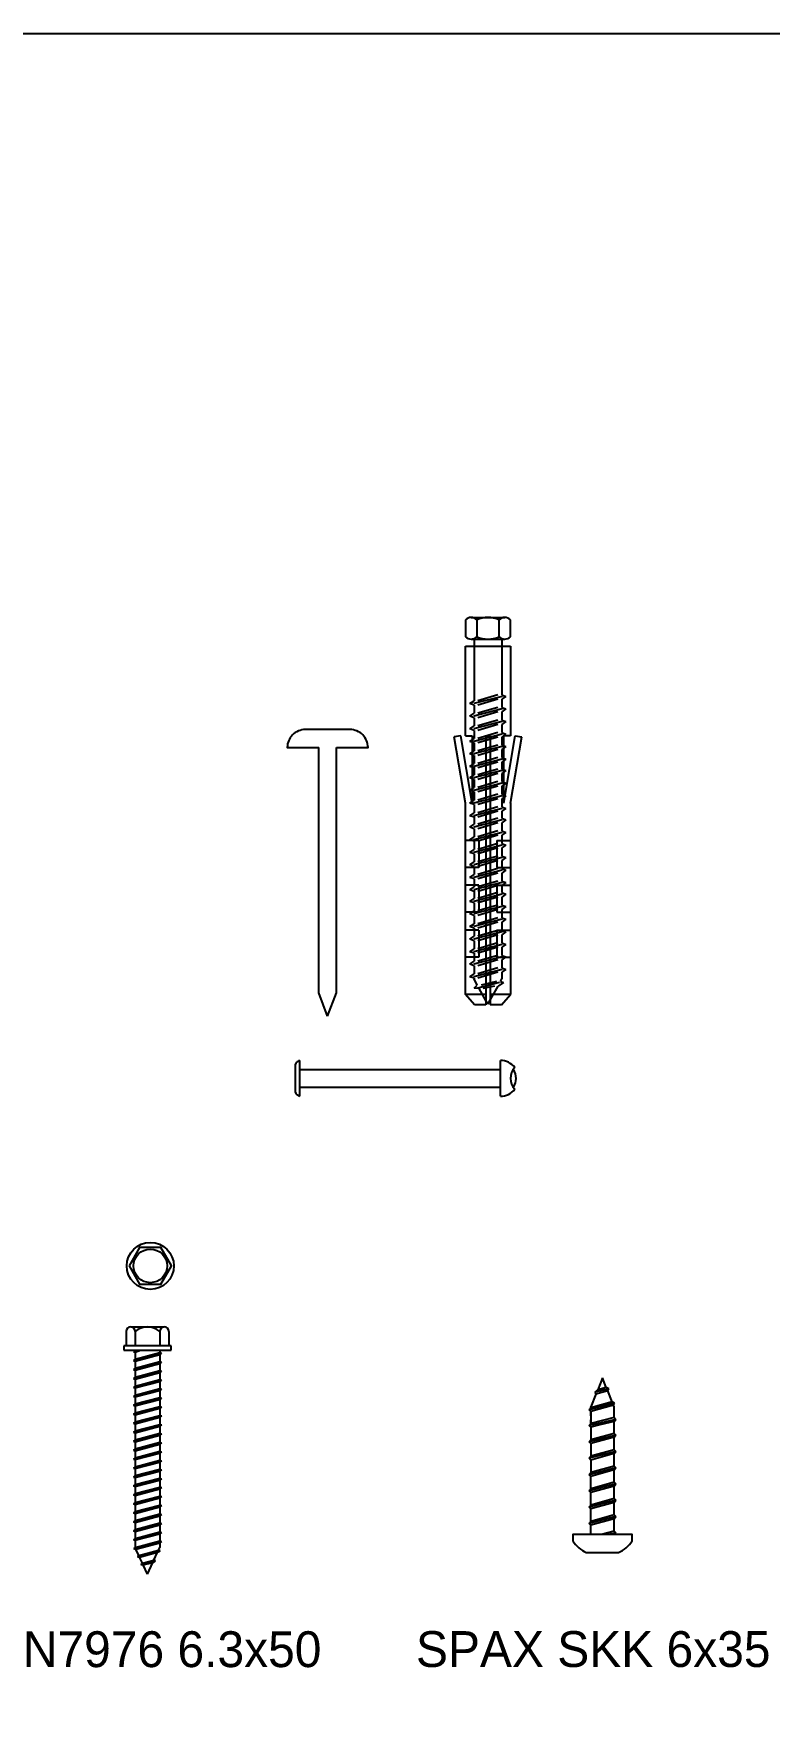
# Model space of a CAD drawing. Extents: x -395 to 1364, y -31 to 719.
# Drawn here: x -6.6 to 157.5, y 344.2 to 719.1 of the extents above; entities that cross this region are included whole.
import ezdxf

# ---------------------------------------------------------------- set-up
doc = ezdxf.new("R2010")
doc.units = 0
doc.layers.get('0').update_dxf_attribs({"linetype": 'CONTINUOUS'})
doc.layers.add('FASTENERS', color=255, linetype='CONTINUOUS')
doc.layers.add('HIDDEN', color=251, linetype='Continuous')

# ---------------------------------------------------------------- blocks, each defined once
blk = doc.blocks.new('_______SORMAT_10X80')
for p, q in [((180.77, 226.62), (180.77, 246.62)), ((180.77, 246.62), (190.77, 246.62)), ((190.77, 246.62), (190.77, 226.62)), ((179.72, 226.65), (178.24, 226.4)), ((180.77, 211.62), (178.24, 226.4)), ((182.25, 211.62), (179.72, 226.65)), ((180.77, 226.62), (182.27, 226.62)), ((182.27, 226.62), (182.27, 211.62)), ((185.27, 226.62), (185.27, 166.62)), ((185.27, 226.62), (186.27, 226.62)), ((186.27, 226.62), (186.27, 166.62)), ((189.27, 226.62), (189.27, 211.62)), ((190.77, 226.62), (189.27, 226.62)), ((189.3, 211.62), (191.82, 226.65)), ((190.77, 211.62), (193.3, 226.4)), ((191.82, 226.65), (193.3, 226.4)), ((180.77, 168.93), (180.77, 211.62)), ((190.77, 211.62), (190.77, 168.93)), ((183.77, 203.27), (180.77, 203.27)), ((183.77, 203.27), (183.77, 197.27)), ((187.77, 203.27), (187.77, 197.27)), ((187.77, 203.27), (190.77, 203.27)), ((183.77, 197.27), (180.77, 197.27)), ((187.77, 197.27), (190.77, 197.27)), ((183.77, 193.27), (180.77, 193.27)), ((183.77, 193.27), (183.77, 187.27)), ((187.77, 193.27), (187.77, 187.27)), ((187.77, 193.27), (190.77, 193.27)), ((183.77, 187.27), (180.77, 187.27)), ((187.77, 187.27), (190.77, 187.27)), ((183.77, 183.27), (180.77, 183.27)), ((183.77, 183.27), (183.77, 177.27)), ((187.77, 183.27), (187.77, 177.27)), ((187.77, 183.27), (190.77, 183.27)), ((183.77, 177.27), (180.77, 177.27)), ((187.77, 177.27), (190.77, 177.27)), ((185.27, 168.93), (180.77, 168.93)), ((182.77, 166.62), (180.77, 168.93)), ((190.77, 168.93), (186.27, 168.93)), ((188.77, 166.62), (190.77, 168.93)), ((185.27, 166.62), (182.77, 166.62)), ((188.77, 166.62), (186.27, 166.62))]:
    blk.add_line(p, q)
blk = doc.blocks.new('*U17')
at = {"layer": 'FASTENERS'}
for p, q in [((-5, 4.3), (-5, 0.5)), ((-5, 4.3), (-5, 4.3)), ((-5, 4.3), (-5, 4.3)), ((-3.75, 4.8), (3.75, 4.8)), ((-3.75, 4.8), (-3.75, 4.8)), ((-2.5, 4.3), (-2.5, 0.5)), ((2.5, 0.5), (2.5, 4.3)), ((5, 0.5), (5, 4.3)), ((-3.75, 0), (3.75, 0)), ((-3.08, 0), (-3.08, -13.78)), ((3.07, 0), (3.07, -12.46)), ((-4, -14.43), (-3.08, -13.78)), ((-3.08, -14.77), (-4, -14.43)), ((3.15, -12.8), (-3.15, -14.43)), ((-3.08, -14.77), (-3.08, -16.57)), ((2.22, -12.46), (-2.23, -13.78)), ((2.22, -13.46), (-2.23, -14.77)), ((3.07, -12.46), (4, -12.8)), ((4, -12.8), (3.07, -13.46)), ((3.07, -13.46), (3.07, -15.26)), ((-4, -17.23), (-3.08, -16.57)), ((-3.08, -17.57), (-4, -17.23)), ((3.15, -15.6), (-3.15, -17.23)), ((3.15, -18.43), (-3.15, -20.06)), ((-3.08, -17.57), (-3.08, -19.37)), ((-3.08, -17.87), (-3.08, -19.4)), ((2.22, -15.26), (-2.23, -16.57)), ((2.22, -16.25), (-2.23, -17.57)), ((2.22, -18.09), (-2.23, -19.4)), ((3.07, -15.26), (4, -15.6)), ((4, -15.6), (3.07, -16.25)), ((3.07, -16.25), (3.07, -18.05)), ((3.07, -17.89), (3.07, -18.09)), ((3.07, -18.09), (4, -18.43)), ((4, -18.43), (3.07, -19.08)), ((-4, -20.06), (-3.08, -19.4)), ((-3.08, -20.4), (-4, -20.06)), ((-4, -22.85), (-3.08, -22.2)), ((3.15, -21.22), (-3.15, -22.85)), ((-3.08, -20.4), (-3.08, -22.2)), ((2.22, -19.08), (-2.23, -20.4)), ((2.22, -20.88), (-2.23, -22.2)), ((2.22, -21.88), (-2.23, -23.19)), ((3.07, -19.08), (3.07, -20.88)), ((3.07, -20.88), (4, -21.22)), ((4, -21.22), (3.07, -21.88)), ((3.07, -21.88), (3.07, -23.67)), ((-3.08, -23.19), (-4, -22.85)), ((-4, -25.64), (-3.08, -24.99)), ((-3.08, -25.99), (-4, -25.64)), ((3.15, -24.02), (-3.15, -25.64)), ((-3.08, -23.19), (-3.08, -24.99)), ((-3.08, -25.99), (-3.08, -27.78)), ((2.22, -23.67), (-2.23, -24.99)), ((2.22, -24.67), (-2.23, -25.99)), ((3.07, -23.67), (4, -24.02)), ((4, -24.02), (3.07, -24.67)), ((3.07, -24.67), (3.07, -26.47)), ((-4, -28.44), (-3.08, -27.78)), ((-3.08, -28.78), (-4, -28.44)), ((3.15, -26.81), (-3.15, -28.44)), ((3.15, -29.38), (-3.15, -31.01)), ((-3.08, -28.55), (-3.08, -30.35)), ((2.22, -26.47), (-2.23, -27.78)), ((2.22, -27.46), (-2.23, -28.78)), ((2.22, -29.04), (-2.23, -30.35)), ((3.07, -26.47), (4, -26.81)), ((4, -26.81), (3.07, -27.46)), ((3.07, -27.46), (3.07, -29.04)), ((3.07, -29.04), (4, -29.38)), ((4, -29.38), (3.07, -30.03)), ((-4, -31.01), (-3.08, -30.35)), ((-3.08, -31.35), (-4, -31.01)), ((-4, -33.8), (-3.08, -33.14)), ((3.15, -32.17), (-3.15, -33.8)), ((-3.08, -31.35), (-3.08, -33.14)), ((2.22, -30.03), (-2.23, -31.35)), ((2.22, -31.83), (-2.23, -33.14)), ((2.22, -32.83), (-2.23, -34.14)), ((3.07, -30.03), (3.07, -31.83)), ((3.07, -31.83), (4, -32.17)), ((4, -32.17), (3.07, -32.83)), ((3.07, -32.83), (3.07, -34.62)), ((-3.08, -34.14), (-4, -33.8)), ((-4, -36.63), (-3.08, -35.98)), ((-3.08, -36.97), (-4, -36.63)), ((3.15, -35), (-3.15, -36.63)), ((-3.08, -34.14), (-3.08, -35.94)), ((-3.08, -34.44), (-3.08, -35.98)), ((-3.08, -36.97), (-3.08, -38.77)), ((2.22, -34.66), (-2.23, -35.98)), ((2.22, -35.66), (-2.23, -36.97)), ((2.22, -37.46), (-2.23, -38.77)), ((3.07, -34.46), (3.07, -34.66)), ((3.07, -34.66), (4, -35)), ((4, -35), (3.07, -35.66)), ((3.07, -35.66), (3.07, -37.46)), ((3.07, -37.46), (4, -37.8)), ((-4, -39.43), (-3.08, -38.77)), ((-3.08, -39.77), (-4, -39.43)), ((3.15, -37.8), (-3.15, -39.43)), ((3.15, -40.36), (-3.15, -41.99)), ((-3.08, -39.54), (-3.08, -41.34)), ((2.22, -38.45), (-2.23, -39.77)), ((2.22, -40.02), (-2.23, -41.34)), ((2.22, -41.02), (-2.23, -42.33)), ((4, -37.8), (3.07, -38.45)), ((3.07, -38.45), (3.07, -40.02)), ((3.07, -40.02), (4, -40.36)), ((4, -40.36), (3.07, -41.02)), ((3.07, -41.02), (3.07, -42.82)), ((-4, -41.99), (-3.08, -41.34)), ((-3.08, -42.33), (-4, -41.99)), ((-4, -44.79), (-3.08, -44.13)), ((-3.08, -45.13), (-4, -44.79)), ((3.15, -43.16), (-3.15, -44.79)), ((-3.08, -42.33), (-3.08, -44.13)), ((2.22, -42.82), (-2.23, -44.13)), ((2.22, -43.81), (-2.23, -45.13)), ((3.07, -42.82), (4, -43.16)), ((4, -43.16), (3.07, -43.81)), ((3.07, -43.81), (3.07, -45.61)), ((-4, -47.62), (-3.08, -46.96)), ((-3.08, -47.96), (-4, -47.62)), ((3.15, -45.99), (-3.15, -47.62)), ((-3.08, -45.13), (-3.08, -46.93)), ((-3.08, -45.43), (-3.08, -46.96)), ((-3.08, -47.96), (-3.08, -49.76)), ((2.22, -45.65), (-2.23, -46.96)), ((2.22, -46.64), (-2.23, -47.96)), ((2.22, -48.44), (-2.23, -49.76)), ((3.07, -45.45), (3.07, -45.65)), ((3.07, -45.65), (4, -45.99)), ((4, -45.99), (3.07, -46.64)), ((3.07, -46.64), (3.07, -48.44)), ((3.07, -48.44), (4, -48.78)), ((-4, -50.41), (-3.08, -49.76)), ((-3.08, -50.75), (-4, -50.41)), ((3.15, -48.78), (-3.15, -50.41)), ((3.15, -51.58), (-3.15, -53.2)), ((-3.08, -50.75), (-3.08, -52.55)), ((2.22, -49.44), (-2.23, -50.75)), ((2.22, -51.23), (-2.23, -52.55)), ((2.22, -52.23), (-2.23, -53.55)), ((4, -48.78), (3.07, -49.44)), ((3.07, -49.44), (3.07, -51.23)), ((3.07, -51.23), (4, -51.58)), ((4, -51.58), (3.07, -52.23)), ((3.07, -52.23), (3.07, -54.03)), ((-4, -53.2), (-3.08, -52.55)), ((-3.08, -53.55), (-4, -53.2)), ((-4, -56), (-3.08, -55.34)), ((-3.08, -56.34), (-4, -56)), ((3.15, -54.37), (-3.15, -56)), ((-3.08, -53.55), (-3.08, -55.34)), ((-3.08, -56.11), (-3.08, -57.91)), ((2.22, -54.03), (-2.23, -55.34)), ((2.22, -55.02), (-2.23, -56.34)), ((3.07, -54.03), (4, -54.37)), ((4, -54.37), (3.07, -55.02)), ((3.07, -55.02), (3.07, -56.6)), ((-4, -58.57), (-3.08, -57.91)), ((-3.08, -58.91), (-4, -58.57)), ((3.15, -56.94), (-3.15, -58.57)), ((3.15, -59.73), (-3.15, -61.36)), ((-3.08, -58.91), (-3.08, -60.7)), ((2.22, -56.6), (-2.23, -57.91)), ((2.22, -57.59), (-2.23, -58.91)), ((2.22, -59.39), (-2.23, -60.7)), ((3.07, -56.6), (4, -56.94)), ((4, -56.94), (3.07, -57.59)), ((3.07, -57.59), (3.07, -59.39)), ((3.07, -59.39), (4, -59.73)), ((4, -59.73), (3.07, -60.39)), ((-4, -61.36), (-3.08, -60.7)), ((-3.08, -61.7), (-4, -61.36)), ((-4, -64.19), (-3.08, -63.54)), ((3.15, -62.56), (-3.15, -64.19)), ((-3.08, -61.7), (-3.08, -63.5)), ((-3.08, -62), (-3.08, -63.54)), ((2.22, -60.39), (-2.23, -61.7)), ((2.22, -62.22), (-2.23, -63.54)), ((2.22, -63.22), (-2.23, -64.53)), ((3.07, -60.39), (3.07, -62.18)), ((3.07, -62.02), (3.07, -62.22)), ((3.07, -62.22), (4, -62.56)), ((4, -62.56), (3.07, -63.22)), ((3.07, -63.22), (3.07, -65.02)), ((-3.08, -64.53), (-4, -64.19)), ((-4, -66.99), (-3.08, -66.33)), ((-3.08, -67.33), (-4, -66.99)), ((3.15, -65.36), (-3.15, -66.99)), ((-3.08, -64.53), (-3.08, -66.33)), ((-3.08, -67.33), (-3.08, -69.12)), ((2.22, -65.02), (-2.23, -66.33)), ((2.22, -66.01), (-2.23, -67.33)), ((3.07, -65.02), (4, -65.36)), ((4, -65.36), (3.07, -66.01)), ((3.07, -66.01), (3.07, -67.81)), ((-4, -69.78), (-3.08, -69.12)), ((-3.08, -70.12), (-4, -69.78)), ((3.15, -68.15), (-3.15, -69.78)), ((3.15, -70.94), (-3.15, -72.57)), ((-3.08, -70.12), (-3.08, -71.92)), ((2.22, -67.81), (-2.23, -69.12)), ((2.22, -68.8), (-2.23, -70.12)), ((2.22, -70.6), (-2.23, -71.92)), ((3.07, -67.81), (4, -68.15)), ((4, -68.15), (3.07, -68.8)), ((3.07, -68.8), (3.07, -70.6)), ((3.07, -70.6), (4, -70.94)), ((4, -70.94), (3.07, -71.6)), ((-4, -72.57), (-3.08, -71.92)), ((-3.08, -72.91), (-4, -72.57)), ((-4, -75.37), (-3.08, -74.71)), ((3.15, -73.74), (-3.15, -75.37)), ((-3.08, -72.91), (-3.08, -74.71)), ((2.22, -71.6), (-2.23, -72.91)), ((2.22, -73.4), (-2.23, -74.71)), ((2.22, -74.39), (-2.23, -75.71)), ((3.07, -71.6), (3.07, -73.4)), ((3.07, -73.4), (4, -73.74)), ((4, -73.74), (3.07, -74.39)), ((3.07, -74.39), (3.07, -75.87)), ((-3.08, -75.71), (-4, -75.37)), ((-3.1, -77.9), (-2.37, -77.27)), ((-1.97, -78.01), (-3.1, -77.9)), ((-3.08, -75.71), (-3.08, -75.85)), ((-2.37, -77.27), (-3.08, -75.85)), ((2.61, -76.68), (-2.25, -77.9)), ((0.01, -81.49), (-1.99, -78.02)), ((1.93, -76.45), (-1.52, -77.27)), ((1.44, -77.45), (-1.14, -78.02)), ((0.01, -81.49), (2.29, -77.45)), ((3.46, -76.68), (2.29, -77.45)), ((2.78, -76.45), (3.07, -75.87)), ((2.78, -76.45), (3.46, -76.68))]:
    blk.add_line(p, q, dxfattribs=at)
for centre, radius, start, end in [((-3.75, 2.99), 1.81, 46.3972, 133.6028), ((0, -1.7), 6.5, 67.3801, 112.6199), ((3.75, 2.99), 1.81, 46.3972, 133.6028), ((-3.75, 1.81), 1.81, 226.3972, 313.6028), ((0, 6.5), 6.5, 247.3801, 292.6199), ((3.75, 1.81), 1.81, 226.3972, 313.6028)]:
    blk.add_arc(centre, radius, start, end, dxfattribs=at)
blk = doc.blocks.new('*U18')
blk.add_lwpolyline([(-4.75, 0), (-2.38, -4.11), (2.38, -4.11), (4.75, 0), (2.38, 4.11), (-2.38, 4.11)], close=True)
for radius in [5.25, 3.75]:
    blk.add_circle((0, 0), radius)
blk = doc.blocks.new('*U19')
for p, q in [((-4.75, 4.19), (-4.75, 1)), ((-3.75, 5.19), (3.75, 5.19)), ((-2.75, 4.19), (-2.75, 1)), ((2.75, 4.19), (2.75, 1)), ((4.75, 4.19), (4.75, 1)), ((5.25, 1), (-5.25, 1)), ((-5.25, 1), (-5.25, 0)), ((-5.25, 0), (5.25, 0)), ((-3.15, -0.3), (-2.26, 0)), ((-2.75, -0.43), (-1.57, 0)), ((-2.75, 0), (-2.74, 0)), ((2.75, 0), (2.75, -0.55)), ((5.25, 0), (5.25, 1)), ((-2.75, 0), (-3.15, -0.3)), ((-3.15, -0.3), (-2.75, -0.43)), ((-3.15, -2.3), (3.15, -0.68)), ((-2.75, -2), (-3.15, -2.3)), ((-3.15, -2.3), (-2.75, -2.43)), ((-3.15, -4.3), (3.15, -2.68)), ((-2.75, -0.43), (-2.75, -2)), ((-2.75, -2), (2.75, -0.55)), ((-2.75, -2.43), (2.75, -0.97)), ((-2.75, -2.43), (-2.75, -4)), ((-2.75, -4), (2.75, -2.55)), ((-2.75, -4.43), (2.75, -2.97)), ((2.75, -0.55), (3.15, -0.68)), ((3.15, -0.68), (2.75, -0.97)), ((2.75, -0.97), (2.75, -2.55)), ((2.75, -2.55), (3.15, -2.68)), ((3.15, -2.68), (2.75, -2.97)), ((2.75, -2.97), (2.75, -4.55)), ((-2.75, -4), (-3.15, -4.3)), ((-3.15, -4.3), (-2.75, -4.43)), ((-3.15, -6.3), (3.15, -4.68)), ((-2.75, -6), (-3.15, -6.3)), ((-3.15, -6.3), (-2.75, -6.43)), ((-3.15, -8.3), (3.15, -6.68)), ((-2.75, -4.43), (-2.75, -6)), ((-2.75, -6), (2.75, -4.55)), ((-2.75, -6.43), (2.75, -4.97)), ((-2.75, -6.43), (-2.75, -8)), ((-2.75, -8), (2.75, -6.55)), ((-2.75, -8.43), (2.75, -6.97)), ((2.75, -4.55), (3.15, -4.68)), ((3.15, -4.68), (2.75, -4.97)), ((2.75, -4.97), (2.75, -6.55)), ((2.75, -6.55), (3.15, -6.68)), ((3.15, -6.68), (2.75, -6.97)), ((2.75, -6.97), (2.75, -8.55)), ((-2.75, -8), (-3.15, -8.3)), ((-3.15, -8.3), (-2.75, -8.43)), ((-3.15, -10.3), (3.15, -8.68)), ((-2.75, -10), (-3.15, -10.3)), ((-3.15, -10.3), (-2.75, -10.43)), ((-3.15, -12.3), (3.15, -10.68)), ((-2.75, -8.43), (-2.75, -10)), ((-2.75, -10), (2.75, -8.55)), ((-2.75, -10.43), (2.75, -8.97)), ((-2.75, -10.43), (-2.75, -12)), ((-2.75, -12), (2.75, -10.55)), ((-2.75, -12.43), (2.75, -10.97)), ((2.75, -8.55), (3.15, -8.68)), ((3.15, -8.68), (2.75, -8.97)), ((2.75, -8.97), (2.75, -10.55)), ((2.75, -10.55), (3.15, -10.68)), ((3.15, -10.68), (2.75, -10.97)), ((2.75, -10.97), (2.75, -12.55)), ((-2.75, -12), (-3.15, -12.3)), ((-3.15, -12.3), (-2.75, -12.43)), ((-3.15, -14.3), (3.15, -12.68)), ((-2.75, -14), (-3.15, -14.3)), ((-3.15, -14.3), (-2.75, -14.43)), ((-3.15, -16.3), (3.15, -14.68)), ((-3.15, -16.3), (3.15, -14.68)), ((-3.15, -16.3), (3.15, -14.68)), ((-3.15, -16.3), (3.15, -14.68)), ((-2.75, -12.43), (-2.75, -14)), ((-2.75, -14), (2.75, -12.55)), ((-2.75, -14.43), (2.75, -12.97)), ((-2.75, -14.43), (-2.75, -16)), ((-2.75, -16), (2.75, -14.55)), ((-2.75, -16), (2.75, -14.55)), ((-2.75, -16), (2.75, -14.55)), ((-2.75, -16), (2.75, -14.55)), ((-2.75, -16.43), (2.75, -14.97)), ((-2.75, -16.43), (2.75, -14.97)), ((-2.75, -16.43), (2.75, -14.97)), ((-2.75, -16.43), (2.75, -14.97)), ((2.75, -12.55), (3.15, -12.68)), ((3.15, -12.68), (2.75, -12.97)), ((2.75, -12.97), (2.75, -14.55)), ((2.75, -14.55), (3.15, -14.68)), ((2.75, -14.55), (3.15, -14.68)), ((2.75, -14.55), (3.15, -14.68)), ((2.75, -14.55), (3.15, -14.68)), ((3.15, -14.68), (2.75, -14.97)), ((3.15, -14.68), (2.75, -14.97)), ((3.15, -14.68), (2.75, -14.97)), ((3.15, -14.68), (2.75, -14.97)), ((2.75, -14.97), (2.75, -16.55)), ((-2.75, -16), (-3.15, -16.3)), ((-2.75, -16), (-3.15, -16.3)), ((-2.75, -16), (-3.15, -16.3)), ((-2.75, -16), (-3.15, -16.3)), ((-3.15, -16.3), (-2.75, -16.43)), ((-3.15, -16.3), (-2.75, -16.43)), ((-3.15, -16.3), (-2.75, -16.43)), ((-3.15, -16.3), (-2.75, -16.43)), ((-3.15, -18.3), (3.15, -16.68)), ((-2.75, -18), (-3.15, -18.3)), ((-3.15, -18.3), (-2.75, -18.43)), ((-3.15, -20.3), (3.15, -18.68)), ((-2.75, -16.43), (-2.75, -18)), ((-2.75, -18), (2.75, -16.55)), ((-2.75, -18.43), (2.75, -16.97)), ((-2.75, -18.43), (-2.75, -20)), ((-2.75, -20), (2.75, -18.55)), ((2.75, -16.55), (3.15, -16.68)), ((3.15, -16.68), (2.75, -16.97)), ((2.75, -16.97), (2.75, -18.55)), ((2.75, -18.55), (3.15, -18.68)), ((3.15, -18.68), (2.75, -18.97)), ((-2.75, -20), (-3.15, -20.3)), ((-3.15, -20.3), (-2.75, -20.43)), ((-3.15, -22.3), (3.15, -20.68)), ((-2.75, -22), (-3.15, -22.3)), ((-3.15, -22.3), (-2.75, -22.43)), ((-2.75, -20.43), (2.75, -18.97)), ((-2.75, -20.43), (-2.75, -22)), ((-2.75, -22), (2.75, -20.55)), ((-2.75, -22.43), (2.75, -20.97)), ((-2.75, -22.43), (-2.75, -24)), ((2.75, -18.97), (2.75, -20.55)), ((2.75, -20.55), (3.15, -20.68)), ((3.15, -20.68), (2.75, -20.97)), ((2.75, -20.97), (2.75, -22.55)), ((-3.15, -24.3), (3.15, -22.68)), ((-3.15, -24.3), (3.15, -22.68)), ((-3.15, -24.3), (3.15, -22.68)), ((-3.15, -24.3), (3.15, -22.68)), ((-2.75, -24), (-3.15, -24.3)), ((-2.75, -24), (-3.15, -24.3)), ((-2.75, -24), (-3.15, -24.3)), ((-2.75, -24), (-3.15, -24.3)), ((-3.15, -24.3), (-2.75, -24.43)), ((-3.15, -24.3), (-2.75, -24.43)), ((-3.15, -24.3), (-2.75, -24.43)), ((-3.15, -24.3), (-2.75, -24.43)), ((-3.15, -26.3), (3.15, -24.68)), ((-2.75, -26), (-3.15, -26.3)), ((-2.75, -24), (2.75, -22.55)), ((-2.75, -24), (2.75, -22.55)), ((-2.75, -24), (2.75, -22.55)), ((-2.75, -24), (2.75, -22.55)), ((-2.75, -24.43), (2.75, -22.97)), ((-2.75, -24.43), (2.75, -22.97)), ((-2.75, -24.43), (2.75, -22.97)), ((-2.75, -24.43), (2.75, -22.97)), ((-2.75, -24.43), (-2.75, -26)), ((-2.75, -26), (2.75, -24.55)), ((-2.75, -26.43), (2.75, -24.97)), ((2.75, -22.55), (3.15, -22.68)), ((2.75, -22.55), (3.15, -22.68)), ((2.75, -22.55), (3.15, -22.68)), ((2.75, -22.55), (3.15, -22.68)), ((3.15, -22.68), (2.75, -22.97)), ((3.15, -22.68), (2.75, -22.97)), ((3.15, -22.68), (2.75, -22.97)), ((3.15, -22.68), (2.75, -22.97)), ((2.75, -22.97), (2.75, -24.55)), ((2.75, -24.55), (3.15, -24.68)), ((3.15, -24.68), (2.75, -24.97)), ((2.75, -24.97), (2.75, -26.55)), ((-3.15, -26.3), (-2.75, -26.43)), ((-3.15, -28.3), (3.15, -26.68)), ((-2.75, -28), (-3.15, -28.3)), ((-3.15, -28.3), (-2.75, -28.43)), ((-3.15, -30.3), (3.15, -28.68)), ((-2.75, -26.43), (-2.75, -28)), ((-2.75, -28), (2.75, -26.55)), ((-2.75, -28.43), (2.75, -26.97)), ((-2.75, -28.43), (-2.75, -30)), ((-2.75, -30), (2.75, -28.55)), ((-2.75, -30.43), (2.75, -28.97)), ((2.75, -26.55), (3.15, -26.68)), ((3.15, -26.68), (2.75, -26.97)), ((2.75, -26.97), (2.75, -28.55)), ((2.75, -28.55), (3.15, -28.68)), ((3.15, -28.68), (2.75, -28.97)), ((2.75, -28.97), (2.75, -30.55)), ((-2.75, -30), (-3.15, -30.3)), ((-3.15, -30.3), (-2.75, -30.43)), ((-3.15, -32.3), (3.15, -30.68)), ((-3.15, -32.3), (3.15, -30.68)), ((-3.15, -32.3), (3.15, -30.68)), ((-3.15, -32.3), (3.15, -30.68)), ((-2.75, -32), (-3.15, -32.3)), ((-2.75, -32), (-3.15, -32.3)), ((-2.75, -32), (-3.15, -32.3)), ((-2.75, -32), (-3.15, -32.3)), ((-3.15, -32.3), (-2.75, -32.43)), ((-3.15, -32.3), (-2.75, -32.43)), ((-3.15, -32.3), (-2.75, -32.43)), ((-3.15, -32.3), (-2.75, -32.43)), ((-3.15, -34.3), (3.15, -32.68)), ((-2.75, -30.43), (-2.75, -32)), ((-2.75, -32), (2.75, -30.55)), ((-2.75, -32), (2.75, -30.55)), ((-2.75, -32), (2.75, -30.55)), ((-2.75, -32), (2.75, -30.55)), ((-2.75, -32.43), (2.75, -30.97)), ((-2.75, -32.43), (2.75, -30.97)), ((-2.75, -32.43), (2.75, -30.97)), ((-2.75, -32.43), (2.75, -30.97)), ((-2.75, -32.43), (-2.75, -34)), ((-2.75, -34), (2.75, -32.55)), ((-2.75, -34.43), (2.75, -32.97)), ((2.75, -30.55), (3.15, -30.68)), ((2.75, -30.55), (3.15, -30.68)), ((2.75, -30.55), (3.15, -30.68)), ((2.75, -30.55), (3.15, -30.68)), ((3.15, -30.68), (2.75, -30.97)), ((3.15, -30.68), (2.75, -30.97)), ((3.15, -30.68), (2.75, -30.97)), ((3.15, -30.68), (2.75, -30.97)), ((2.75, -30.97), (2.75, -32.55)), ((2.75, -32.55), (3.15, -32.68)), ((3.15, -32.68), (2.75, -32.97)), ((2.75, -32.97), (2.75, -34.55)), ((-2.75, -34), (-3.15, -34.3)), ((-3.15, -34.3), (-2.75, -34.43)), ((-3.15, -36.3), (3.15, -34.68)), ((-2.75, -36), (-3.15, -36.3)), ((-3.15, -36.3), (-2.75, -36.43)), ((-3.15, -38.3), (3.15, -36.68)), ((-2.75, -34.43), (-2.75, -36)), ((-2.75, -36), (2.75, -34.55)), ((-2.75, -36.43), (2.75, -34.97)), ((-2.75, -36.43), (-2.75, -38)), ((-2.75, -38), (2.75, -36.55)), ((-2.75, -38.43), (2.75, -36.97)), ((2.75, -34.55), (3.15, -34.68)), ((3.15, -34.68), (2.75, -34.97)), ((2.75, -34.97), (2.75, -36.55)), ((2.75, -36.55), (3.15, -36.68)), ((3.15, -36.68), (2.75, -36.97)), ((2.75, -36.97), (2.75, -38.55)), ((-2.75, -38), (-3.15, -38.3)), ((-3.15, -38.3), (-2.75, -38.43)), ((-3.15, -40.3), (3.15, -38.68)), ((-3.15, -40.3), (3.15, -38.68)), ((-3.15, -40.3), (3.15, -38.68)), ((-3.15, -40.3), (3.15, -38.68)), ((-2.75, -40), (-3.15, -40.3)), ((-2.75, -40), (-3.15, -40.3)), ((-2.75, -40), (-3.15, -40.3)), ((-2.75, -40), (-3.15, -40.3)), ((-3.15, -40.3), (-2.75, -40.43)), ((-3.15, -40.3), (-2.75, -40.43)), ((-3.15, -40.3), (-2.75, -40.43)), ((-3.15, -40.3), (-2.75, -40.43)), ((-3.15, -42.3), (3.15, -40.68)), ((-2.75, -38.43), (-2.75, -40)), ((-2.75, -40), (2.75, -38.55)), ((-2.75, -40), (2.75, -38.55)), ((-2.75, -40), (2.75, -38.55)), ((-2.75, -40), (2.75, -38.55)), ((-2.75, -40.43), (2.75, -38.97)), ((-2.75, -40.43), (2.75, -38.97)), ((-2.75, -40.43), (2.75, -38.97)), ((-2.75, -40.43), (2.75, -38.97)), ((-2.75, -40.43), (-2.75, -42)), ((-2.75, -42), (2.75, -40.55)), ((-2.75, -42.43), (2.75, -40.97)), ((2.75, -38.55), (3.15, -38.68)), ((2.75, -38.55), (3.15, -38.68)), ((2.75, -38.55), (3.15, -38.68)), ((2.75, -38.55), (3.15, -38.68)), ((3.15, -38.68), (2.75, -38.97)), ((3.15, -38.68), (2.75, -38.97)), ((3.15, -38.68), (2.75, -38.97)), ((3.15, -38.68), (2.75, -38.97)), ((2.75, -38.97), (2.75, -40.55)), ((2.75, -40.55), (3.15, -40.68)), ((3.15, -40.68), (2.75, -40.97)), ((2.75, -40.97), (2.75, -42.55)), ((-2.75, -42), (-3.15, -42.3)), ((-3.15, -42.3), (-2.75, -42.43)), ((-3.06, -44.28), (3.15, -42.68)), ((-2.75, -44), (-3.06, -44.28)), ((-3.06, -44.28), (-2.58, -44.38)), ((-2.75, -42.43), (-2.75, -44)), ((-2.75, -44), (2.75, -42.55)), ((-2.58, -44.38), (2.75, -42.97)), ((-1.93, -45.79), (-2.58, -44.38)), ((-2.24, -46.07), (2.85, -44.75)), ((-1.93, -45.79), (2.47, -44.62)), ((2.24, -45.11), (2.85, -44.75)), ((2.47, -44.62), (2.75, -44)), ((2.85, -44.75), (2.47, -44.62)), ((2.75, -42.55), (3.15, -42.68)), ((3.15, -42.68), (2.75, -42.97)), ((2.75, -42.97), (2.75, -44)), ((-1.93, -45.79), (-2.24, -46.07)), ((-2.24, -46.07), (-1.76, -46.17)), ((-1.76, -46.17), (2.24, -45.11)), ((-1.14, -47.52), (-1.76, -46.17)), ((-1.45, -47.81), (1.81, -47.01)), ((-1.14, -47.52), (-1.45, -47.81)), ((-1.45, -47.81), (-0.97, -47.89)), ((-1.14, -47.52), (1.43, -46.88)), ((-0.97, -47.89), (1.2, -47.39)), ((0, -50), (-0.97, -47.89)), ((0, -50), (1.2, -47.39)), ((1.2, -47.39), (1.81, -47.01)), ((1.43, -46.88), (2.24, -45.11)), ((1.81, -47.01), (1.43, -46.88))]:
    blk.add_line(p, q)
for centre, radius, start, end in [((-3.75, 4.19), 1, 0, 180), ((0, 0.91), 4.28, 50.0338, 129.9662), ((3.75, 4.19), 1, 0, 180)]:
    blk.add_arc(centre, radius, start, end)
blk = doc.blocks.new('*U61')
for p, q in [((0, -4), (0, 4)), ((44.72, -4), (44.72, 4)), ((-1, -3.13), (-1, 3.13)), ((0, 2), (44.72, 2)), ((0, -2), (44.72, -2))]:
    blk.add_line(p, q)
for centre, radius, start, end in [((1.81, 0), 4.39, 114.3725, 126.4542), ((44.72, 0), 4, 36.9015, 90), ((-0.5, 3.13), 0.5, 126.4542, 180), ((50.46, 0), 3.5, 136.6685, 223.3315), ((44.72, 0), 3.5, 325.1501, 34.8499), ((-0.5, -3.13), 0.5, 180, 233.5458), ((1.81, 0), 4.39, 233.5458, 245.6275), ((44.72, 0), 4, 270, 323.0985)]:
    blk.add_arc(centre, radius, start, end)

msp = doc.modelspace()

# ---------------------------------------------------------------- linework, layer by layer
for p, q in [((121.65, 416.66), (118.53, 415.89)), ((119.18, 416.43), (118.53, 415.89)), ((121.42, 416.2), (118.8, 415.47)), ((120.25, 419.11), (119.18, 416.43)), ((121.11, 416.97), (119.18, 416.43)), ((121.11, 416.97), (120.25, 419.11)), ((121.67, 416.66), (121.11, 416.97)), ((121.42, 416.2), (121.67, 416.66)), ((122.4, 413.73), (121.42, 416.2)), ((122.96, 413.42), (117.25, 411.94)), ((117.25, 411.94), (117.65, 412.4)), ((118.8, 415.47), (117.65, 412.61)), ((122.4, 413.73), (117.65, 412.4)), ((122.71, 412.97), (117.65, 411.55)), ((117.65, 412.4), (117.65, 412.61)), ((117.65, 412.61), (117.65, 412.4)), ((118.53, 415.89), (118.8, 415.47)), ((122.96, 413.42), (122.4, 413.73)), ((122.71, 412.97), (122.96, 413.42)), ((122.85, 412.61), (122.71, 412.97)), ((122.85, 410.21), (122.85, 412.61)), ((122.85, 412.06), (122.85, 412.61)), ((117.65, 411.55), (117.25, 411.94)), ((117.4, 408.61), (117.65, 408.9)), ((117.65, 411.55), (117.65, 408.9)), ((117.65, 410.6), (117.65, 411.55)), ((122.85, 410.21), (117.65, 408.9)), ((117.65, 408.9), (117.65, 409.75)), ((123.25, 409.82), (117.93, 408.61)), ((122.85, 409.36), (119.65, 408.61)), ((122.85, 410.21), (122.85, 411.21)), ((122.85, 410.21), (123.25, 409.82)), ((122.85, 409.36), (123.25, 409.82)), ((122.85, 408.61), (122.85, 409.36)), ((122.85, 408.61), (122.85, 409.36)), ((117.93, 408.61), (117.25, 408.44)), ((117.25, 408.44), (117.4, 408.61)), ((117.65, 408.05), (117.25, 408.44)), ((123.25, 406.32), (117.25, 404.78)), ((117.25, 404.78), (117.65, 405.25)), ((119.65, 408.61), (117.65, 408.05)), ((117.65, 408.05), (117.65, 405.25)), ((122.85, 406.7), (117.65, 405.25)), ((122.85, 405.85), (117.65, 404.4)), ((122.85, 406.7), (122.85, 408.61)), ((122.85, 406.7), (123.25, 406.32)), ((122.85, 405.85), (123.25, 406.32)), ((122.85, 403.05), (122.85, 405.85)), ((117.65, 404.4), (117.25, 404.78)), ((123.25, 402.67), (117.25, 401.13)), ((117.25, 401.13), (117.65, 401.6)), ((117.65, 400.75), (117.25, 401.13)), ((117.65, 404.4), (117.65, 401.6)), ((122.85, 403.05), (117.65, 401.6)), ((122.85, 402.2), (117.65, 400.75)), ((122.85, 403.05), (123.25, 402.67)), ((122.85, 402.2), (123.25, 402.67)), ((122.85, 399.4), (122.85, 402.2)), ((123.25, 399.02), (117.25, 397.48)), ((117.25, 397.48), (117.65, 397.95)), ((117.65, 397.09), (117.25, 397.48)), ((117.65, 400.75), (117.65, 397.95)), ((122.85, 399.4), (117.65, 397.95)), ((122.85, 398.55), (117.65, 397.09)), ((122.85, 399.4), (123.25, 399.02)), ((122.85, 398.55), (123.25, 399.02)), ((122.85, 395.8), (122.85, 398.55)), ((123.25, 395.42), (117.25, 393.88)), ((117.25, 393.88), (117.65, 394.35)), ((117.65, 393.49), (117.25, 393.88)), ((117.65, 394.35), (117.65, 397.09)), ((122.85, 395.8), (117.65, 394.35)), ((122.85, 394.95), (117.65, 393.49)), ((122.85, 395.8), (123.25, 395.42)), ((122.85, 394.95), (123.25, 395.42)), ((122.85, 392.15), (122.85, 394.95)), ((123.25, 391.76), (117.25, 390.23)), ((117.25, 390.23), (117.65, 390.69)), ((117.65, 389.84), (117.25, 390.23)), ((117.65, 390.69), (117.65, 393.49)), ((122.85, 392.15), (117.65, 390.69)), ((122.85, 391.3), (117.65, 389.84)), ((122.85, 392.15), (123.25, 391.76)), ((122.85, 391.3), (123.25, 391.76)), ((122.85, 388.5), (122.85, 391.3)), ((123.25, 388.11), (117.25, 386.58)), ((117.25, 386.58), (117.65, 387.04)), ((117.65, 386.19), (117.25, 386.58)), ((117.65, 387.04), (117.65, 389.84)), ((122.85, 388.5), (117.65, 387.04)), ((122.85, 387.65), (117.65, 386.19)), ((117.65, 384.11), (117.65, 386.19)), ((122.85, 388.5), (123.25, 388.11)), ((122.85, 387.65), (123.25, 388.11)), ((122.85, 384.9), (122.85, 387.65)), ((122.85, 384.9), (120.03, 384.11)), ((123.25, 384.51), (121.67, 384.11)), ((122.85, 384.9), (123.25, 384.51)), ((122.91, 384.11), (123.25, 384.51))]:
    msp.add_line(p, q)
msp.add_lwpolyline([(60.95, 559.77), (67.95, 559.77), (67.95, 559.77, 0.414214), (63.95, 563.77), (53.95, 563.77, 0.414214), (49.95, 559.77), (49.95, 559.77)], format="xyb")
for points in [[(49.95, 559.77), (56.95, 559.77)], [(56.95, 505.02), (56.95, 559.77)], [(60.95, 505.02), (60.95, 559.77)], [(58.95, 499.77), (56.95, 505.02)], [(58.95, 499.77), (60.95, 505.02)]]:
    msp.add_lwpolyline(points)
msp.add_lwpolyline([(113.65, 382.71, 0.147403), (116.65, 380.11), (123.85, 380.11, 0.147403), (126.85, 382.71), (126.85, 384.11), (113.65, 384.11)], format="xyb", close=True)
at = {"layer": 'HIDDEN'}
msp.add_lwpolyline([(-395.39, 719.09), (439.97, 719.09), (439.97, -30.69), (-395.39, -30.69)], close=True, dxfattribs=at)

# ---------------------------------------------------------------- block references
for name, p in [('*U17', (94.7, 583.98)), ('_______SORMAT_10X80', (-91.07, 335.74)), ('*U61', (52.76, 485.93)), ('*U18', (19.39, 444.08)), ('*U19', (18.76, 425.26))]:
    msp.add_blockref(name, p)

# ---------------------------------------------------------------- texts
for s, p in [('DIN7976 6.3х50', (-19.75, 354.53)), ('SPAX SKK 6х35', (78.65, 354.56))]:
    msp.add_text(s, height=8).set_placement(p)

doc.saveas('drawing.dxf')
